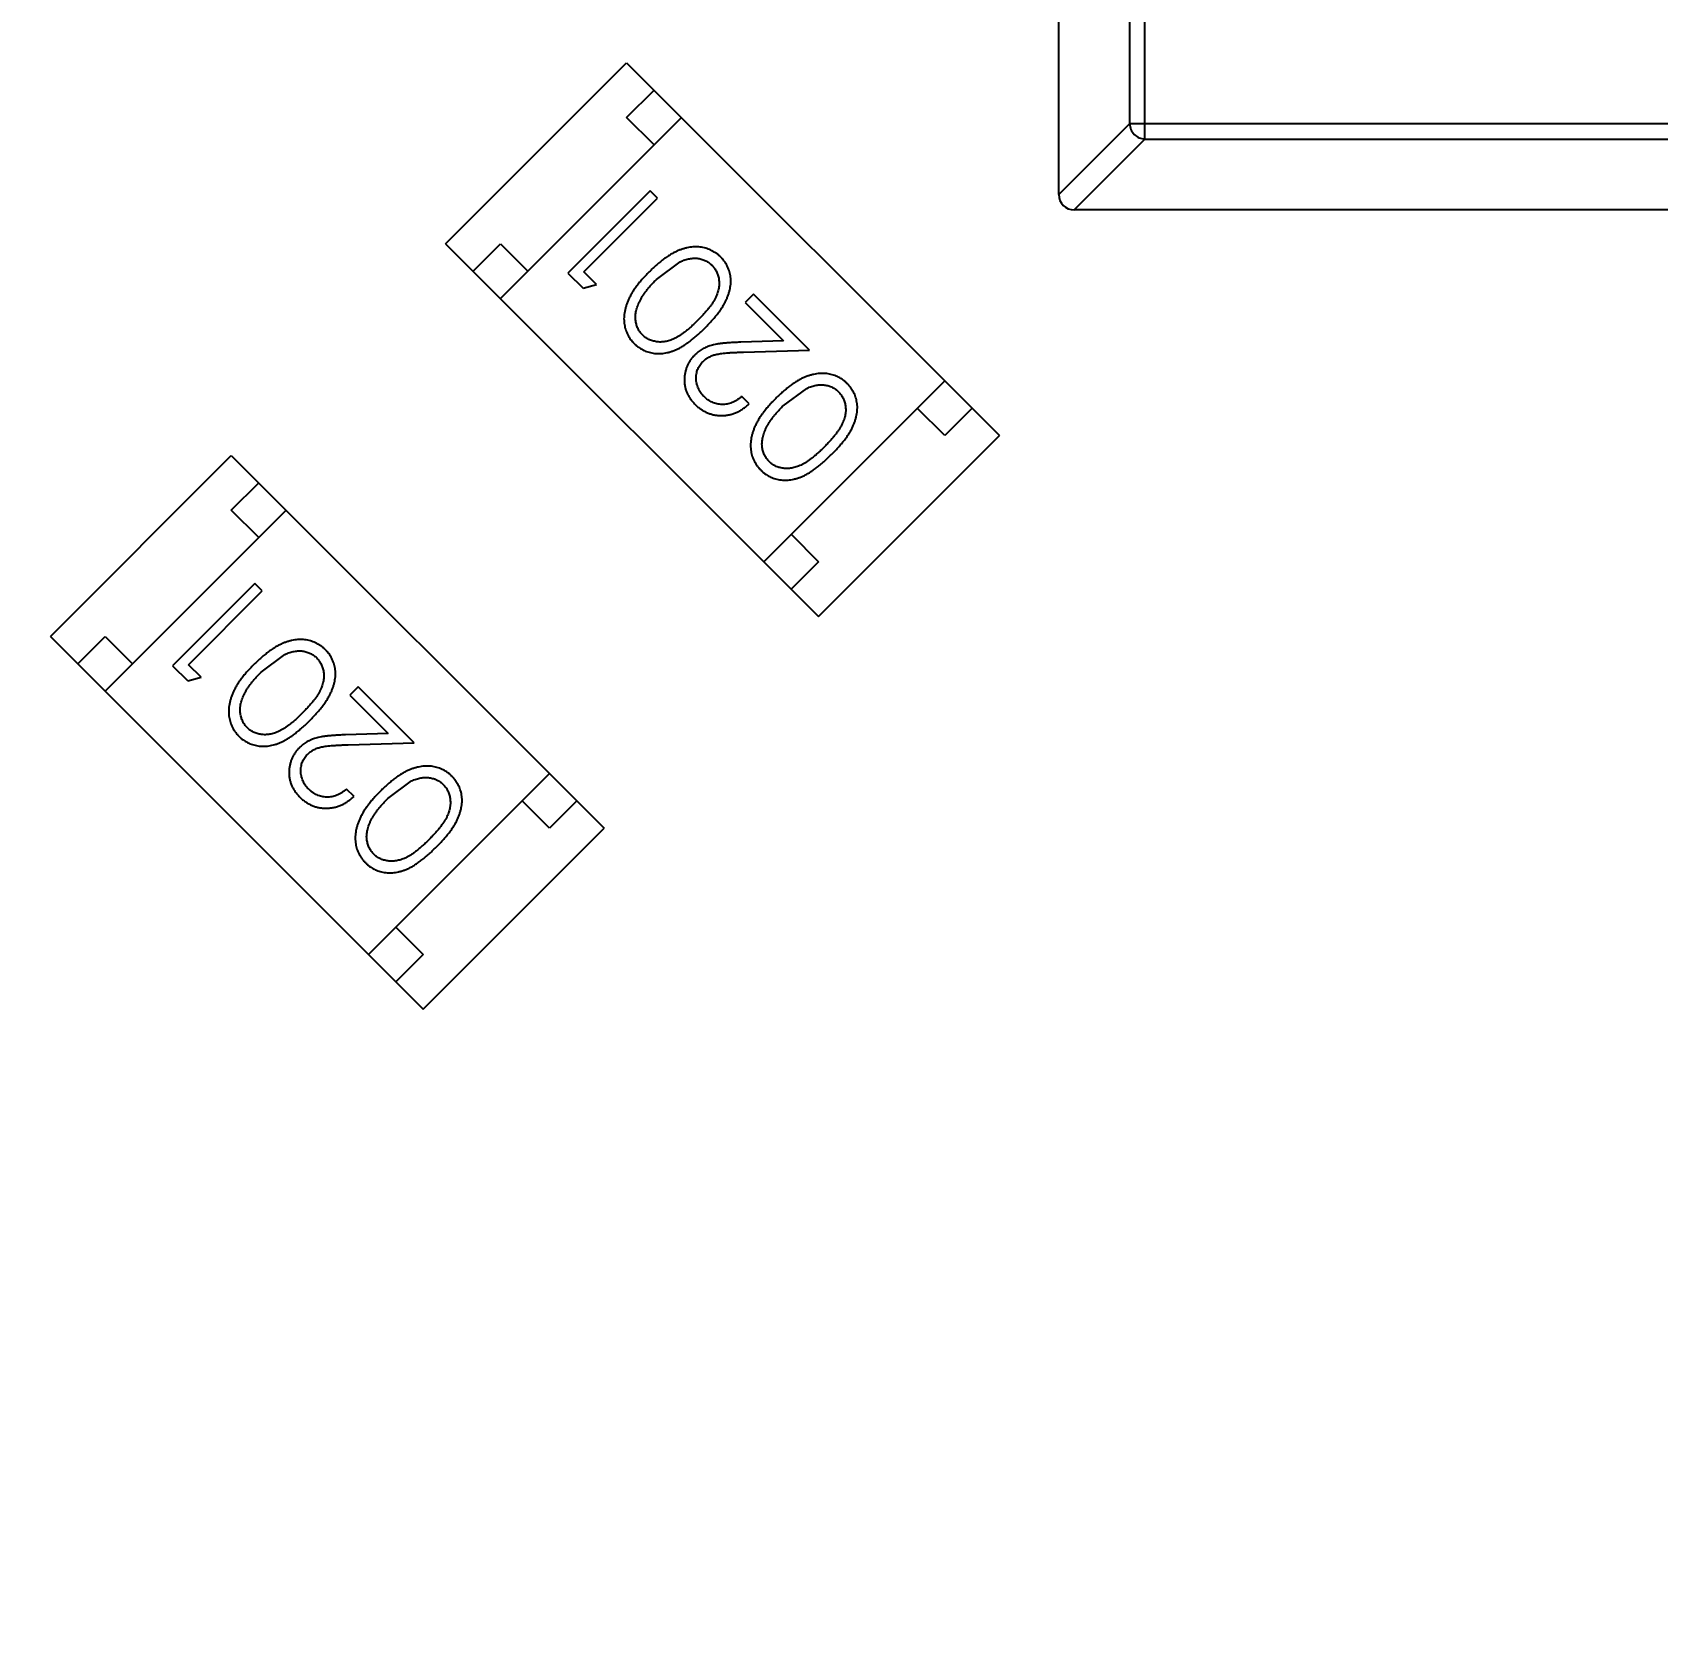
# Model space of a CAD drawing. Header units: millimetres. Extents: x -67 to 102, y -58 to 29.
# Drawn here: x 49.265 to 51.36, y -36.958 to -34.883 of the extents above; entities that cross this region are included whole.
import ezdxf

# ---------------------------------------------------------------- set-up
doc = ezdxf.new("R2010")
doc.units = ezdxf.units.MM
doc.header["$LTSCALE"] = 1.21
doc.header["$MEASUREMENT"] = 0
doc.header["$PDMODE"] = 3
doc.header["$PDSIZE"] = 0.3125
doc.layers.get('0').update_dxf_attribs({"linetype": 'CONTINUOUS'})
doc.layers.get('DEFPOINTS').update_dxf_attribs({"linetype": 'CONTINUOUS'})
doc.layers.add('Dim', color=3, linetype='CONTINUOUS', lineweight=25)
doc.styles.get("Standard").update_dxf_attribs({"font": 'txt', "width": 0.8})
doc.dimstyles.get("Standard").update_dxf_attribs({"dimtxt": 0.15625, "dimasz": 0.1875, "dimexe": 0.125, "dimexo": 0.0625, "dimgap": 0.09, "dimtad": 0, "dimtih": 1, "dimtoh": 1, "dimzin": 4, "dimdsep": 46, "dimtxsty": 'Standard', "dimblk": '_FILLED', "dimblk1": '_FILLED', "dimblk2": '_FILLED', "dimcen": 0.09, "dimazin": 1, "dimtp": 0.01, "dimtm": 0.01, "dimtfac": 1, "dimtofl": 0, "dimtmove": 0, "dimatfit": 3, "dimldrblk": '_FILLED', "dimfxl": 1, "dimtolj": 1, "dimtzin": 4, "dimarcsym": 0})

# ---------------------------------------------------------------- blocks, each defined once
blk = doc.blocks.new('_FILLED')
at = {"color": 0, "linetype": 'ByBlock'}
blk.add_solid([(0, 0), (-1, 0.1667), (-1, -0.1667)], dxfattribs=at)
blk = doc.blocks.new('*D46')
at = {"color": 0, "linetype": 'ByBlock', "lineweight": -2}
for p, q in [((46.8524, -34.0313), (46.8524, -55.0848)), ((77.3324, -34.0313), (77.3324, -55.0848)), ((46.8524, -54.9598), (58.9357, -54.9598)), ((77.3324, -54.9598), (65.2491, -54.9598))]:
    blk.add_line(p, q, dxfattribs=at)
at = {"layer": 'DEFPOINTS', "color": 0, "linetype": 'ByBlock'}
for p in [(46.8524, -33.9688), (77.3324, -33.9688)]:
    blk.add_point(p, dxfattribs=at)
at = {"color": 0, "linetype": 'ByBlock', "lineweight": -2, "xscale": 2, "yscale": 2, "zscale": 2, "rotation": 180}
blk.add_blockref('_FILLED', (46.8524, -54.9598), dxfattribs=at)
at = {"color": 0, "linetype": 'ByBlock', "lineweight": -2, "xscale": 2, "yscale": 2, "zscale": 2}
blk.add_blockref('_FILLED', (77.3324, -54.9598), dxfattribs=at)
at = {"color": 0, "linetype": 'ByBlock', "lineweight": -2, "insert": (62.0924, -54.9598), "char_height": 2, "attachment_point": 5}
blk.add_mtext('\\A1;30.48', dxfattribs=at)

msp = doc.modelspace()

# ---------------------------------------------------------------- linework, layer by layer
at = {"color": 7, "linetype": 'Continuous'}
for p, q in [((50.5885, -35.0917), (50.5885, -32.1317)), ((50.6996, -35.0203), (50.6996, -32.2032)), ((50.6799, -32.2228), (50.6799, -35.0006)), ((49.798, -35.1553), (50.0314, -34.9219)), ((50.0314, -34.9219), (50.5122, -35.4028)), ((50.0314, -34.9926), (50.0667, -34.9573)), ((50.1021, -34.9926), (49.8687, -35.226)), ((50.0667, -35.028), (50.0314, -34.9926)), ((50.5885, -35.092), (50.6799, -35.0006)), ((52.1971, -35.0006), (50.6799, -35.0006)), ((50.6996, -35.0203), (50.6082, -35.1117)), ((50.6996, -35.0203), (52.1774, -35.0203)), ((50.0617, -35.087), (49.9557, -35.1931)), ((50.0712, -35.0965), (50.0617, -35.087)), ((49.9761, -35.1917), (50.0712, -35.0965)), ((52.2685, -35.1117), (50.6085, -35.1117)), ((49.798, -35.1553), (50.2789, -35.6361)), ((49.8334, -35.1906), (49.8687, -35.1553)), ((49.8687, -35.1553), (49.9041, -35.1906)), ((49.9557, -35.1931), (49.9753, -35.2127)), ((49.9924, -35.2081), (49.9761, -35.1917)), ((50.0699, -35.2013), (50.1006, -35.1786)), ((49.9753, -35.2127), (49.9924, -35.2081)), ((50.195, -35.2203), (50.1841, -35.2312)), ((50.1841, -35.2312), (50.2335, -35.2805)), ((50.2671, -35.2924), (50.195, -35.2203)), ((50.2335, -35.2805), (50.1786, -35.2823)), ((50.182, -35.2951), (50.2671, -35.2924)), ((50.4415, -35.3321), (50.2082, -35.5654)), ((50.2331, -35.3644), (50.2637, -35.3418)), ((50.1895, -35.3617), (50.18, -35.3522)), ((50.4415, -35.4028), (50.4061, -35.3674)), ((50.4769, -35.3674), (50.4415, -35.4028)), ((50.2789, -35.6361), (50.5122, -35.4028)), ((49.2884, -35.6616), (49.5217, -35.4283)), ((49.5217, -35.4283), (50.0025, -35.9091)), ((49.5217, -35.499), (49.5571, -35.4636)), ((49.5924, -35.499), (49.3591, -35.7323)), ((49.5571, -35.5343), (49.5217, -35.499)), ((50.2435, -35.53), (50.2789, -35.5654)), ((50.2789, -35.5654), (50.2435, -35.6008)), ((49.5521, -35.5933), (49.446, -35.6994)), ((49.5616, -35.6029), (49.5521, -35.5933)), ((49.4664, -35.6981), (49.5616, -35.6029)), ((49.2884, -35.6616), (49.7692, -36.1424)), ((49.3237, -35.697), (49.3591, -35.6616)), ((49.3591, -35.6616), (49.3944, -35.697)), ((49.446, -35.6994), (49.4656, -35.719)), ((49.4827, -35.7144), (49.4664, -35.6981)), ((49.5602, -35.7076), (49.5909, -35.6849)), ((49.4656, -35.719), (49.4827, -35.7144)), ((49.6853, -35.7266), (49.6744, -35.7375)), ((49.6744, -35.7375), (49.7238, -35.7868)), ((49.7574, -35.7987), (49.6853, -35.7266)), ((49.7238, -35.7868), (49.6689, -35.7886)), ((49.6724, -35.8014), (49.7574, -35.7987)), ((49.9318, -35.8384), (49.6985, -36.0717)), ((49.6799, -35.868), (49.6704, -35.8585)), ((49.7234, -35.8707), (49.7541, -35.8481)), ((49.9318, -35.9091), (49.8965, -35.8737)), ((49.9672, -35.8737), (49.9318, -35.9091)), ((49.7692, -36.1424), (50.0025, -35.9091)), ((49.7338, -36.0364), (49.7692, -36.0717)), ((49.7692, -36.0717), (49.7338, -36.1071))]:
    msp.add_line(p, q, dxfattribs=at)
msp.add_circle((47.5924, -38.2388), 1.75, dxfattribs=at)
msp.add_arc((50.6085, -35.0917), 0.02, 180, 270, dxfattribs=at)
for points, knots in [([(50.6799, -35.0006), (50.68, -35.0031), (50.6811, -35.0082), (50.6855, -35.0147), (50.692, -35.0191), (50.6971, -35.0202), (50.6996, -35.0203)], [0, 0, 0, 0, 0.249032, 0.5, 0.750968, 1, 1, 1, 1]), ([(50.1527, -35.1726), (50.1519, -35.1718), (50.1502, -35.1701), (50.1474, -35.1679), (50.1445, -35.166), (50.1414, -35.1643), (50.1383, -35.1628), (50.135, -35.1616), (50.1316, -35.1606), (50.128, -35.1599), (50.1244, -35.1594), (50.1207, -35.1593), (50.1169, -35.1594), (50.113, -35.1599), (50.1091, -35.1606), (50.1051, -35.1617), (50.1011, -35.163), (50.0969, -35.1646), (50.0927, -35.1666), (50.0884, -35.169), (50.084, -35.1718), (50.0794, -35.175), (50.0748, -35.1786), (50.0701, -35.1825), (50.0652, -35.187), (50.062, -35.1901), (50.0604, -35.1917)], [0, 0, 0, 0, 0.033824, 0.067298, 0.10028, 0.133019, 0.165736, 0.198792, 0.232372, 0.266409, 0.301016, 0.336196, 0.371972, 0.408574, 0.446394, 0.485225, 0.525372, 0.567224, 0.611081, 0.65775, 0.70702, 0.759235, 0.814484, 0.873227, 0.934937, 1, 1, 1, 1]), ([(50.1006, -35.1786), (50.1016, -35.1781), (50.1036, -35.1772), (50.1066, -35.1761), (50.1095, -35.1752), (50.1125, -35.1746), (50.1153, -35.1742), (50.1181, -35.1739), (50.1209, -35.174), (50.1245, -35.1744), (50.1288, -35.1754), (50.1335, -35.1773), (50.1379, -35.1798), (50.1403, -35.182), (50.1415, -35.1832)], [0, 0, 0, 0, 0.075949, 0.148549, 0.218996, 0.286119, 0.351826, 0.416074, 0.478265, 0.540325, 0.660405, 0.774606, 0.887187, 1, 1, 1, 1]), ([(50.1325, -35.2638), (50.1342, -35.2621), (50.1374, -35.2588), (50.142, -35.2538), (50.1461, -35.2489), (50.1498, -35.2442), (50.1531, -35.2397), (50.156, -35.2353), (50.1584, -35.231), (50.1604, -35.2269), (50.162, -35.2228), (50.1633, -35.2189), (50.1644, -35.215), (50.1651, -35.2112), (50.1656, -35.2075), (50.1657, -35.2038), (50.1656, -35.2002), (50.1652, -35.1967), (50.1645, -35.1932), (50.1635, -35.1899), (50.1624, -35.1867), (50.1609, -35.1836), (50.1592, -35.1807), (50.1573, -35.1779), (50.1552, -35.1751), (50.1535, -35.1734), (50.1527, -35.1726)], [0, 0, 0, 0, 0.068113, 0.132564, 0.193427, 0.250218, 0.303569, 0.353576, 0.400235, 0.443586, 0.484619, 0.524292, 0.56238, 0.599049, 0.63494, 0.669782, 0.704009, 0.737842, 0.771098, 0.803896, 0.836415, 0.868639, 0.900715, 0.933378, 0.966213, 1, 1, 1, 1]), ([(50.0604, -35.1917), (50.0588, -35.1933), (50.0557, -35.1966), (50.0512, -35.2014), (50.0472, -35.2062), (50.0436, -35.2108), (50.0404, -35.2154), (50.0376, -35.2198), (50.0353, -35.2242), (50.0332, -35.2284), (50.0317, -35.2326), (50.0303, -35.2367), (50.0293, -35.2407), (50.0285, -35.2446), (50.0281, -35.2485), (50.0279, -35.2522), (50.0281, -35.2559), (50.0285, -35.2595), (50.0292, -35.2631), (50.0302, -35.2665), (50.0314, -35.2697), (50.0329, -35.2729), (50.0346, -35.2759), (50.0365, -35.2788), (50.0387, -35.2815), (50.0404, -35.2832), (50.0412, -35.2841)], [0, 0, 0, 0, 0.065278, 0.127205, 0.186168, 0.241675, 0.294115, 0.343609, 0.390387, 0.434463, 0.476646, 0.517002, 0.555936, 0.593716, 0.630057, 0.665601, 0.700745, 0.734917, 0.768681, 0.802087, 0.834849, 0.867433, 0.900138, 0.932806, 0.966212, 1, 1, 1, 1]), ([(50.1415, -35.1832), (50.1426, -35.1844), (50.1449, -35.1868), (50.1474, -35.1912), (50.1493, -35.196), (50.1502, -35.2004), (50.1506, -35.204), (50.1507, -35.2068), (50.1505, -35.2097), (50.1502, -35.2126), (50.1496, -35.2155), (50.1487, -35.2184), (50.1476, -35.2215), (50.1463, -35.2245), (50.1446, -35.2277), (50.1426, -35.231), (50.1402, -35.2345), (50.1375, -35.2382), (50.1344, -35.242), (50.1309, -35.2459), (50.1271, -35.2501), (50.1243, -35.2529), (50.1229, -35.2543)], [0, 0, 0, 0, 0.060034, 0.120278, 0.182348, 0.247919, 0.281641, 0.315701, 0.350322, 0.385703, 0.421819, 0.459196, 0.497866, 0.538301, 0.58121, 0.628183, 0.679403, 0.734699, 0.794074, 0.858416, 0.927049, 1, 1, 1, 1]), ([(50.0518, -35.2729), (50.0507, -35.2717), (50.0485, -35.2692), (50.0459, -35.2649), (50.0441, -35.2601), (50.0432, -35.2558), (50.0427, -35.2522), (50.0427, -35.2493), (50.0429, -35.2463), (50.0434, -35.2433), (50.0441, -35.2402), (50.0451, -35.237), (50.0463, -35.2338), (50.0478, -35.2304), (50.0496, -35.227), (50.0516, -35.2235), (50.054, -35.2199), (50.0565, -35.2163), (50.0595, -35.2126), (50.0626, -35.2088), (50.0662, -35.2051), (50.0686, -35.2025), (50.0699, -35.2013)], [0, 0, 0, 0, 0.059689, 0.119507, 0.181075, 0.246162, 0.279894, 0.314468, 0.350403, 0.387474, 0.426147, 0.466624, 0.508745, 0.553328, 0.600058, 0.649177, 0.700552, 0.754894, 0.811825, 0.871514, 0.934319, 1, 1, 1, 1]), ([(50.1229, -35.2543), (50.1215, -35.2557), (50.1187, -35.2585), (50.1145, -35.2623), (50.1106, -35.2658), (50.1067, -35.2689), (50.1031, -35.2717), (50.0996, -35.274), (50.0963, -35.276), (50.0931, -35.2776), (50.09, -35.279), (50.087, -35.2801), (50.084, -35.2809), (50.0811, -35.2815), (50.0782, -35.2819), (50.0754, -35.2821), (50.0726, -35.2821), (50.069, -35.2816), (50.0647, -35.2806), (50.0598, -35.2788), (50.0555, -35.2762), (50.053, -35.274), (50.0518, -35.2729)], [0, 0, 0, 0, 0.073302, 0.142286, 0.206253, 0.266017, 0.321612, 0.372532, 0.419497, 0.462398, 0.502825, 0.541489, 0.579034, 0.615143, 0.650298, 0.684912, 0.718701, 0.752189, 0.817245, 0.879117, 0.939613, 1, 1, 1, 1]), ([(50.0412, -35.2841), (50.0421, -35.2849), (50.0437, -35.2865), (50.0465, -35.2887), (50.0493, -35.2906), (50.0523, -35.2923), (50.0554, -35.2937), (50.0587, -35.2949), (50.062, -35.2958), (50.0655, -35.2965), (50.069, -35.297), (50.0726, -35.2971), (50.0763, -35.2969), (50.08, -35.2965), (50.0838, -35.2957), (50.0877, -35.2947), (50.0916, -35.2934), (50.0956, -35.2918), (50.0997, -35.2898), (50.1039, -35.2874), (50.1083, -35.2845), (50.1128, -35.2812), (50.1175, -35.2775), (50.1224, -35.2733), (50.1274, -35.2687), (50.1308, -35.2655), (50.1325, -35.2638)], [0, 0, 0, 0, 0.033742, 0.066533, 0.099153, 0.13154, 0.164087, 0.196563, 0.229707, 0.263315, 0.297504, 0.331686, 0.366482, 0.4021, 0.438958, 0.476748, 0.515985, 0.556589, 0.599519, 0.645765, 0.695487, 0.748721, 0.805687, 0.866754, 0.931405, 1, 1, 1, 1]), ([(50.1191, -35.2989), (50.1181, -35.3), (50.1161, -35.3021), (50.1134, -35.3056), (50.1112, -35.3092), (50.1093, -35.313), (50.1079, -35.317), (50.1068, -35.3211), (50.1061, -35.3255), (50.1058, -35.3299), (50.1058, -35.3344), (50.1064, -35.3388), (50.1074, -35.3431), (50.1089, -35.3472), (50.1109, -35.3513), (50.1134, -35.3552), (50.1162, -35.3589), (50.1185, -35.3613), (50.1196, -35.3625)], [0, 0, 0, 0, 0.06271, 0.123347, 0.183401, 0.242828, 0.302097, 0.36242, 0.423725, 0.487032, 0.550491, 0.612709, 0.674265, 0.73617, 0.799211, 0.863483, 0.930525, 1, 1, 1, 1]), ([(50.1786, -35.2823), (50.1765, -35.2824), (50.1724, -35.2825), (50.1666, -35.2828), (50.1611, -35.2832), (50.1561, -35.2837), (50.1516, -35.2842), (50.1474, -35.2849), (50.1437, -35.2856), (50.1393, -35.2867), (50.1344, -35.2884), (50.1288, -35.2912), (50.1237, -35.2947), (50.1206, -35.2975), (50.1191, -35.2989)], [0, 0, 0, 0, 0.09953, 0.192079, 0.277712, 0.357454, 0.429648, 0.495771, 0.555538, 0.608657, 0.707578, 0.804328, 0.901298, 1, 1, 1, 1]), ([(50.1295, -35.3076), (50.1307, -35.3065), (50.133, -35.3043), (50.1372, -35.3016), (50.1416, -35.2995), (50.1457, -35.2982), (50.1494, -35.2975), (50.1526, -35.2969), (50.1564, -35.2965), (50.1605, -35.2961), (50.1652, -35.2957), (50.1704, -35.2955), (50.176, -35.2953), (50.18, -35.2952), (50.182, -35.2951)], [0, 0, 0, 0, 0.088014, 0.174976, 0.2638, 0.355443, 0.406413, 0.465519, 0.533076, 0.609353, 0.693899, 0.787171, 0.889197, 1, 1, 1, 1]), ([(50.131, -35.3521), (50.1302, -35.3513), (50.1287, -35.3497), (50.1267, -35.3471), (50.125, -35.3444), (50.1236, -35.3416), (50.1225, -35.3387), (50.1217, -35.3357), (50.1212, -35.3326), (50.1209, -35.3294), (50.121, -35.3262), (50.1214, -35.3232), (50.122, -35.3202), (50.1229, -35.3174), (50.1241, -35.3147), (50.1256, -35.3122), (50.1274, -35.3098), (50.1288, -35.3083), (50.1295, -35.3076)], [0, 0, 0, 0, 0.068027, 0.133505, 0.19695, 0.26027, 0.322741, 0.384982, 0.448465, 0.513424, 0.578224, 0.640011, 0.700094, 0.760067, 0.819012, 0.877878, 0.938035, 1, 1, 1, 1]), ([(50.3159, -35.3358), (50.315, -35.3349), (50.3133, -35.3333), (50.3105, -35.3311), (50.3077, -35.3291), (50.3046, -35.3274), (50.3015, -35.326), (50.2982, -35.3247), (50.2948, -35.3238), (50.2912, -35.3231), (50.2876, -35.3226), (50.2839, -35.3225), (50.2801, -35.3226), (50.2762, -35.3231), (50.2723, -35.3238), (50.2683, -35.3249), (50.2642, -35.3262), (50.2601, -35.3278), (50.2559, -35.3298), (50.2516, -35.3322), (50.2471, -35.335), (50.2426, -35.3381), (50.238, -35.3418), (50.2332, -35.3457), (50.2284, -35.3501), (50.2252, -35.3533), (50.2236, -35.3549)], [0, 0, 0, 0, 0.033824, 0.067298, 0.10028, 0.133019, 0.165736, 0.198792, 0.232372, 0.266409, 0.301016, 0.336196, 0.371972, 0.408574, 0.446394, 0.485225, 0.525372, 0.567224, 0.611081, 0.65775, 0.70702, 0.759235, 0.814484, 0.873227, 0.934937, 1, 1, 1, 1]), ([(50.2637, -35.3418), (50.2648, -35.3413), (50.2667, -35.3404), (50.2698, -35.3393), (50.2727, -35.3384), (50.2756, -35.3377), (50.2785, -35.3373), (50.2813, -35.3371), (50.2841, -35.3372), (50.2877, -35.3376), (50.2919, -35.3385), (50.2967, -35.3405), (50.301, -35.343), (50.3035, -35.3452), (50.3047, -35.3463)], [0, 0, 0, 0, 0.075949, 0.148549, 0.218996, 0.286119, 0.351826, 0.416074, 0.478265, 0.540325, 0.660405, 0.774606, 0.887187, 1, 1, 1, 1]), ([(50.2957, -35.4269), (50.2973, -35.4252), (50.3006, -35.4219), (50.3052, -35.4169), (50.3093, -35.4121), (50.313, -35.4074), (50.3163, -35.4028), (50.3192, -35.3985), (50.3216, -35.3942), (50.3236, -35.39), (50.3252, -35.386), (50.3265, -35.3821), (50.3275, -35.3782), (50.3283, -35.3744), (50.3287, -35.3707), (50.3289, -35.367), (50.3288, -35.3634), (50.3283, -35.3599), (50.3276, -35.3564), (50.3267, -35.3531), (50.3255, -35.3499), (50.3241, -35.3468), (50.3224, -35.3439), (50.3205, -35.341), (50.3183, -35.3383), (50.3167, -35.3366), (50.3159, -35.3358)], [0, 0, 0, 0, 0.068113, 0.132564, 0.193427, 0.250218, 0.303569, 0.353576, 0.400235, 0.443586, 0.484619, 0.524292, 0.56238, 0.599049, 0.63494, 0.669782, 0.704009, 0.737842, 0.771098, 0.803896, 0.836415, 0.868639, 0.900715, 0.933378, 0.966213, 1, 1, 1, 1]), ([(50.1196, -35.3625), (50.1208, -35.3636), (50.1232, -35.3659), (50.1271, -35.3689), (50.1312, -35.3713), (50.1354, -35.3734), (50.1398, -35.3749), (50.1443, -35.3761), (50.149, -35.3768), (50.1539, -35.3769), (50.1587, -35.3767), (50.1635, -35.376), (50.1682, -35.3747), (50.1727, -35.3731), (50.1772, -35.371), (50.1814, -35.3683), (50.1856, -35.3653), (50.1882, -35.3629), (50.1895, -35.3617)], [0, 0, 0, 0, 0.06445, 0.126725, 0.187421, 0.247417, 0.306749, 0.366595, 0.427749, 0.490235, 0.553031, 0.614805, 0.676505, 0.738096, 0.801021, 0.864897, 0.931209, 1, 1, 1, 1]), ([(50.18, -35.3522), (50.179, -35.353), (50.177, -35.3547), (50.1738, -35.3569), (50.1706, -35.3587), (50.1674, -35.3602), (50.1641, -35.3613), (50.1609, -35.3621), (50.1576, -35.3625), (50.1543, -35.3626), (50.1511, -35.3624), (50.1479, -35.3619), (50.1448, -35.361), (50.1419, -35.3598), (50.139, -35.3583), (50.1362, -35.3566), (50.1335, -35.3545), (50.1318, -35.3529), (50.131, -35.3521)], [0, 0, 0, 0, 0.073648, 0.143686, 0.210962, 0.275557, 0.338064, 0.399311, 0.4594, 0.51934, 0.579024, 0.637809, 0.695959, 0.754122, 0.813113, 0.873453, 0.935561, 1, 1, 1, 1]), ([(50.2236, -35.3549), (50.222, -35.3565), (50.2188, -35.3597), (50.2144, -35.3646), (50.2104, -35.3693), (50.2068, -35.374), (50.2036, -35.3786), (50.2008, -35.383), (50.1984, -35.3874), (50.1964, -35.3916), (50.1948, -35.3958), (50.1935, -35.3999), (50.1925, -35.4039), (50.1917, -35.4078), (50.1913, -35.4116), (50.1911, -35.4154), (50.1913, -35.4191), (50.1917, -35.4227), (50.1924, -35.4262), (50.1934, -35.4296), (50.1946, -35.4329), (50.1961, -35.436), (50.1978, -35.4391), (50.1997, -35.4419), (50.2019, -35.4447), (50.2036, -35.4464), (50.2044, -35.4473)], [0, 0, 0, 0, 0.065278, 0.127205, 0.186168, 0.241675, 0.294115, 0.343609, 0.390387, 0.434463, 0.476646, 0.517002, 0.555936, 0.593716, 0.630057, 0.665601, 0.700745, 0.734917, 0.768681, 0.802087, 0.834849, 0.867433, 0.900138, 0.932806, 0.966212, 1, 1, 1, 1]), ([(50.215, -35.4361), (50.2139, -35.4349), (50.2117, -35.4324), (50.2091, -35.4281), (50.2073, -35.4233), (50.2063, -35.419), (50.2059, -35.4153), (50.2059, -35.4125), (50.2061, -35.4095), (50.2066, -35.4065), (50.2073, -35.4034), (50.2083, -35.4002), (50.2095, -35.3969), (50.211, -35.3936), (50.2128, -35.3902), (50.2148, -35.3866), (50.2171, -35.3831), (50.2197, -35.3795), (50.2227, -35.3758), (50.2258, -35.372), (50.2293, -35.3683), (50.2318, -35.3657), (50.2331, -35.3644)], [0, 0, 0, 0, 0.059689, 0.119507, 0.181075, 0.246162, 0.279894, 0.314468, 0.350403, 0.387474, 0.426147, 0.466624, 0.508745, 0.553328, 0.600058, 0.649177, 0.700552, 0.754894, 0.811825, 0.871514, 0.934319, 1, 1, 1, 1]), ([(50.3047, -35.3463), (50.3058, -35.3476), (50.308, -35.35), (50.3106, -35.3544), (50.3124, -35.3592), (50.3134, -35.3635), (50.3138, -35.3672), (50.3139, -35.37), (50.3137, -35.3728), (50.3133, -35.3757), (50.3127, -35.3787), (50.3118, -35.3816), (50.3108, -35.3846), (50.3094, -35.3877), (50.3078, -35.3909), (50.3058, -35.3942), (50.3034, -35.3977), (50.3007, -35.4013), (50.2975, -35.4051), (50.2941, -35.4091), (50.2903, -35.4133), (50.2875, -35.416), (50.2861, -35.4175)], [0, 0, 0, 0, 0.060034, 0.120278, 0.182348, 0.247919, 0.281641, 0.315701, 0.350322, 0.385703, 0.421819, 0.459196, 0.497866, 0.538301, 0.58121, 0.628183, 0.679403, 0.734699, 0.794074, 0.858416, 0.927049, 1, 1, 1, 1]), ([(50.2044, -35.4473), (50.2053, -35.4481), (50.2069, -35.4497), (50.2097, -35.4519), (50.2125, -35.4538), (50.2155, -35.4554), (50.2186, -35.4569), (50.2218, -35.4581), (50.2252, -35.459), (50.2287, -35.4597), (50.2322, -35.4601), (50.2358, -35.4603), (50.2395, -35.4601), (50.2432, -35.4597), (50.247, -35.4589), (50.2509, -35.4579), (50.2548, -35.4566), (50.2588, -35.455), (50.2629, -35.453), (50.2671, -35.4505), (50.2715, -35.4477), (50.276, -35.4444), (50.2807, -35.4407), (50.2856, -35.4365), (50.2906, -35.4319), (50.2939, -35.4286), (50.2957, -35.4269)], [0, 0, 0, 0, 0.033742, 0.066533, 0.099153, 0.13154, 0.164087, 0.196563, 0.229707, 0.263315, 0.297504, 0.331686, 0.366482, 0.4021, 0.438958, 0.476748, 0.515985, 0.556589, 0.599519, 0.645765, 0.695487, 0.748721, 0.805687, 0.866754, 0.931405, 1, 1, 1, 1]), ([(50.2861, -35.4175), (50.2847, -35.4189), (50.2819, -35.4216), (50.2777, -35.4255), (50.2737, -35.429), (50.2699, -35.432), (50.2663, -35.4348), (50.2628, -35.4372), (50.2595, -35.4392), (50.2563, -35.4408), (50.2532, -35.4421), (50.2502, -35.4432), (50.2472, -35.4441), (50.2443, -35.4447), (50.2414, -35.4451), (50.2386, -35.4453), (50.2358, -35.4452), (50.2322, -35.4448), (50.2278, -35.4438), (50.223, -35.442), (50.2187, -35.4394), (50.2162, -35.4372), (50.215, -35.4361)], [0, 0, 0, 0, 0.073302, 0.142286, 0.206253, 0.266017, 0.321612, 0.372532, 0.419497, 0.462398, 0.502825, 0.541489, 0.579034, 0.615143, 0.650298, 0.684912, 0.718701, 0.752189, 0.817245, 0.879117, 0.939613, 1, 1, 1, 1]), ([(49.6431, -35.6789), (49.6422, -35.6781), (49.6405, -35.6764), (49.6377, -35.6743), (49.6348, -35.6723), (49.6318, -35.6706), (49.6286, -35.6691), (49.6253, -35.6679), (49.6219, -35.667), (49.6184, -35.6662), (49.6147, -35.6658), (49.611, -35.6656), (49.6072, -35.6657), (49.6034, -35.6662), (49.5994, -35.6669), (49.5954, -35.668), (49.5914, -35.6693), (49.5873, -35.671), (49.583, -35.6729), (49.5787, -35.6753), (49.5743, -35.6781), (49.5698, -35.6813), (49.5652, -35.6849), (49.5604, -35.6889), (49.5556, -35.6933), (49.5524, -35.6964), (49.5507, -35.698)], [0, 0, 0, 0, 0.033824, 0.067298, 0.10028, 0.133019, 0.165736, 0.198792, 0.232372, 0.266409, 0.301016, 0.336196, 0.371972, 0.408574, 0.446394, 0.485225, 0.525372, 0.567224, 0.611081, 0.65775, 0.70702, 0.759235, 0.814484, 0.873227, 0.934937, 1, 1, 1, 1]), ([(49.6228, -35.7701), (49.6245, -35.7684), (49.6277, -35.7651), (49.6323, -35.7601), (49.6365, -35.7552), (49.6401, -35.7505), (49.6434, -35.746), (49.6463, -35.7416), (49.6487, -35.7373), (49.6507, -35.7332), (49.6523, -35.7292), (49.6537, -35.7252), (49.6547, -35.7213), (49.6554, -35.7175), (49.6559, -35.7138), (49.6561, -35.7101), (49.6559, -35.7065), (49.6555, -35.703), (49.6548, -35.6996), (49.6538, -35.6962), (49.6527, -35.693), (49.6512, -35.69), (49.6496, -35.687), (49.6477, -35.6842), (49.6455, -35.6814), (49.6439, -35.6798), (49.6431, -35.6789)], [0, 0, 0, 0, 0.068113, 0.132564, 0.193427, 0.250218, 0.303569, 0.353576, 0.400235, 0.443586, 0.484619, 0.524292, 0.56238, 0.599049, 0.63494, 0.669782, 0.704009, 0.737842, 0.771098, 0.803896, 0.836415, 0.868639, 0.900715, 0.933378, 0.966213, 1, 1, 1, 1]), ([(49.5507, -35.698), (49.5491, -35.6997), (49.546, -35.7029), (49.5415, -35.7077), (49.5375, -35.7125), (49.5339, -35.7171), (49.5307, -35.7217), (49.5279, -35.7261), (49.5256, -35.7305), (49.5236, -35.7347), (49.522, -35.7389), (49.5206, -35.743), (49.5196, -35.747), (49.5188, -35.7509), (49.5184, -35.7548), (49.5183, -35.7585), (49.5184, -35.7623), (49.5189, -35.7659), (49.5196, -35.7694), (49.5205, -35.7728), (49.5217, -35.776), (49.5232, -35.7792), (49.5249, -35.7822), (49.5269, -35.7851), (49.5291, -35.7878), (49.5307, -35.7896), (49.5315, -35.7904)], [0, 0, 0, 0, 0.065278, 0.127205, 0.186168, 0.241675, 0.294115, 0.343609, 0.390387, 0.434463, 0.476646, 0.517002, 0.555936, 0.593716, 0.630057, 0.665601, 0.700745, 0.734917, 0.768681, 0.802087, 0.834849, 0.867433, 0.900138, 0.932806, 0.966212, 1, 1, 1, 1]), ([(49.5909, -35.6849), (49.5919, -35.6845), (49.5939, -35.6835), (49.5969, -35.6824), (49.5999, -35.6815), (49.6028, -35.6809), (49.6057, -35.6805), (49.6085, -35.6803), (49.6112, -35.6803), (49.6148, -35.6807), (49.6191, -35.6817), (49.6238, -35.6836), (49.6282, -35.6861), (49.6306, -35.6883), (49.6319, -35.6895)], [0, 0, 0, 0, 0.075949, 0.148549, 0.218996, 0.286119, 0.351826, 0.416074, 0.478265, 0.540325, 0.660405, 0.774606, 0.887187, 1, 1, 1, 1]), ([(49.6319, -35.6895), (49.633, -35.6907), (49.6352, -35.6931), (49.6377, -35.6975), (49.6396, -35.7023), (49.6406, -35.7067), (49.641, -35.7103), (49.6411, -35.7131), (49.6409, -35.716), (49.6405, -35.7189), (49.6399, -35.7218), (49.639, -35.7248), (49.6379, -35.7278), (49.6366, -35.7309), (49.6349, -35.734), (49.6329, -35.7374), (49.6305, -35.7408), (49.6278, -35.7445), (49.6247, -35.7483), (49.6212, -35.7522), (49.6174, -35.7564), (49.6147, -35.7592), (49.6132, -35.7606)], [0, 0, 0, 0, 0.060034, 0.120278, 0.182348, 0.247919, 0.281641, 0.315701, 0.350322, 0.385703, 0.421819, 0.459196, 0.497866, 0.538301, 0.58121, 0.628183, 0.679403, 0.734699, 0.794074, 0.858416, 0.927049, 1, 1, 1, 1]), ([(49.5421, -35.7792), (49.541, -35.778), (49.5388, -35.7756), (49.5363, -35.7712), (49.5345, -35.7664), (49.5335, -35.7621), (49.5331, -35.7585), (49.533, -35.7556), (49.5332, -35.7527), (49.5337, -35.7496), (49.5344, -35.7465), (49.5354, -35.7433), (49.5366, -35.7401), (49.5381, -35.7367), (49.5399, -35.7333), (49.5419, -35.7298), (49.5443, -35.7263), (49.5469, -35.7226), (49.5498, -35.719), (49.553, -35.7152), (49.5565, -35.7114), (49.559, -35.7089), (49.5602, -35.7076)], [0, 0, 0, 0, 0.059689, 0.119507, 0.181075, 0.246162, 0.279894, 0.314468, 0.350403, 0.387474, 0.426147, 0.466624, 0.508745, 0.553328, 0.600058, 0.649177, 0.700552, 0.754894, 0.811825, 0.871514, 0.934319, 1, 1, 1, 1]), ([(49.6132, -35.7606), (49.6118, -35.762), (49.609, -35.7648), (49.6049, -35.7686), (49.6009, -35.7721), (49.597, -35.7752), (49.5934, -35.778), (49.5899, -35.7803), (49.5866, -35.7823), (49.5834, -35.784), (49.5803, -35.7853), (49.5773, -35.7864), (49.5744, -35.7872), (49.5714, -35.7878), (49.5686, -35.7883), (49.5657, -35.7884), (49.5629, -35.7884), (49.5593, -35.7879), (49.555, -35.787), (49.5502, -35.7852), (49.5458, -35.7826), (49.5433, -35.7803), (49.5421, -35.7792)], [0, 0, 0, 0, 0.073302, 0.142286, 0.206253, 0.266017, 0.321612, 0.372532, 0.419497, 0.462398, 0.502825, 0.541489, 0.579034, 0.615143, 0.650298, 0.684912, 0.718701, 0.752189, 0.817245, 0.879117, 0.939613, 1, 1, 1, 1]), ([(49.5315, -35.7904), (49.5324, -35.7912), (49.5341, -35.7929), (49.5368, -35.795), (49.5397, -35.7969), (49.5426, -35.7986), (49.5457, -35.8), (49.549, -35.8012), (49.5523, -35.8021), (49.5558, -35.8029), (49.5594, -35.8033), (49.563, -35.8034), (49.5666, -35.8032), (49.5704, -35.8028), (49.5742, -35.802), (49.578, -35.8011), (49.5819, -35.7997), (49.5859, -35.7981), (49.59, -35.7961), (49.5942, -35.7937), (49.5987, -35.7909), (49.6032, -35.7875), (49.6079, -35.7838), (49.6127, -35.7797), (49.6178, -35.7751), (49.6211, -35.7718), (49.6228, -35.7701)], [0, 0, 0, 0, 0.033742, 0.066533, 0.099153, 0.13154, 0.164087, 0.196563, 0.229707, 0.263315, 0.297504, 0.331686, 0.366482, 0.4021, 0.438958, 0.476748, 0.515985, 0.556589, 0.599519, 0.645765, 0.695487, 0.748721, 0.805687, 0.866754, 0.931405, 1, 1, 1, 1]), ([(49.6689, -35.7886), (49.6668, -35.7887), (49.6628, -35.7888), (49.6569, -35.7891), (49.6515, -35.7895), (49.6465, -35.79), (49.6419, -35.7906), (49.6377, -35.7912), (49.634, -35.792), (49.6297, -35.793), (49.6247, -35.7947), (49.6192, -35.7975), (49.614, -35.801), (49.6109, -35.8038), (49.6094, -35.8052)], [0, 0, 0, 0, 0.09953, 0.192079, 0.277712, 0.357454, 0.429648, 0.495771, 0.555538, 0.608657, 0.707578, 0.804328, 0.901298, 1, 1, 1, 1]), ([(49.6198, -35.8139), (49.621, -35.8128), (49.6234, -35.8106), (49.6275, -35.8079), (49.632, -35.8058), (49.6361, -35.8046), (49.6397, -35.8038), (49.6429, -35.8032), (49.6467, -35.8028), (49.6509, -35.8024), (49.6556, -35.8021), (49.6607, -35.8018), (49.6664, -35.8016), (49.6703, -35.8015), (49.6724, -35.8014)], [0, 0, 0, 0, 0.088014, 0.174976, 0.2638, 0.355443, 0.406413, 0.465519, 0.533076, 0.609353, 0.693899, 0.787171, 0.889197, 1, 1, 1, 1]), ([(49.6094, -35.8052), (49.6084, -35.8063), (49.6064, -35.8084), (49.6038, -35.8119), (49.6015, -35.8155), (49.5996, -35.8193), (49.5982, -35.8233), (49.5971, -35.8275), (49.5964, -35.8318), (49.5961, -35.8362), (49.5961, -35.8407), (49.5967, -35.8451), (49.5978, -35.8494), (49.5992, -35.8536), (49.6012, -35.8576), (49.6037, -35.8615), (49.6066, -35.8653), (49.6088, -35.8676), (49.6099, -35.8688)], [0, 0, 0, 0, 0.06271, 0.123347, 0.183401, 0.242828, 0.302097, 0.36242, 0.423725, 0.487032, 0.550491, 0.612709, 0.674265, 0.73617, 0.799211, 0.863483, 0.930525, 1, 1, 1, 1]), ([(49.6213, -35.8584), (49.6205, -35.8576), (49.619, -35.856), (49.617, -35.8534), (49.6153, -35.8507), (49.6139, -35.8479), (49.6128, -35.845), (49.612, -35.842), (49.6115, -35.8389), (49.6113, -35.8357), (49.6113, -35.8326), (49.6117, -35.8295), (49.6123, -35.8265), (49.6132, -35.8237), (49.6144, -35.821), (49.6159, -35.8185), (49.6177, -35.8161), (49.6191, -35.8146), (49.6198, -35.8139)], [0, 0, 0, 0, 0.068027, 0.133505, 0.19695, 0.26027, 0.322741, 0.384982, 0.448465, 0.513424, 0.578224, 0.640011, 0.700094, 0.760067, 0.819012, 0.877878, 0.938035, 1, 1, 1, 1]), ([(49.8062, -35.8421), (49.8054, -35.8413), (49.8037, -35.8396), (49.8009, -35.8374), (49.798, -35.8355), (49.795, -35.8338), (49.7918, -35.8323), (49.7885, -35.8311), (49.7851, -35.8301), (49.7816, -35.8294), (49.7779, -35.8289), (49.7742, -35.8288), (49.7704, -35.8289), (49.7665, -35.8294), (49.7626, -35.8301), (49.7586, -35.8312), (49.7546, -35.8325), (49.7504, -35.8341), (49.7462, -35.8361), (49.7419, -35.8385), (49.7375, -35.8413), (49.7329, -35.8444), (49.7283, -35.8481), (49.7236, -35.852), (49.7188, -35.8565), (49.7156, -35.8596), (49.7139, -35.8612)], [0, 0, 0, 0, 0.033824, 0.067298, 0.10028, 0.133019, 0.165736, 0.198792, 0.232372, 0.266409, 0.301016, 0.336196, 0.371972, 0.408574, 0.446394, 0.485225, 0.525372, 0.567224, 0.611081, 0.65775, 0.70702, 0.759235, 0.814484, 0.873227, 0.934937, 1, 1, 1, 1]), ([(49.7541, -35.8481), (49.7551, -35.8476), (49.7571, -35.8467), (49.7601, -35.8456), (49.763, -35.8447), (49.766, -35.844), (49.7688, -35.8437), (49.7717, -35.8434), (49.7744, -35.8435), (49.778, -35.8439), (49.7823, -35.8449), (49.787, -35.8468), (49.7914, -35.8493), (49.7938, -35.8515), (49.795, -35.8526)], [0, 0, 0, 0, 0.075949, 0.148549, 0.218996, 0.286119, 0.351826, 0.416074, 0.478265, 0.540325, 0.660405, 0.774606, 0.887187, 1, 1, 1, 1]), ([(49.786, -35.9333), (49.7877, -35.9316), (49.7909, -35.9283), (49.7955, -35.9233), (49.7996, -35.9184), (49.8033, -35.9137), (49.8066, -35.9092), (49.8095, -35.9048), (49.8119, -35.9005), (49.8139, -35.8964), (49.8155, -35.8923), (49.8168, -35.8884), (49.8179, -35.8845), (49.8186, -35.8807), (49.8191, -35.877), (49.8192, -35.8733), (49.8191, -35.8697), (49.8187, -35.8662), (49.818, -35.8627), (49.817, -35.8594), (49.8159, -35.8562), (49.8144, -35.8531), (49.8127, -35.8502), (49.8108, -35.8473), (49.8087, -35.8446), (49.8071, -35.8429), (49.8062, -35.8421)], [0, 0, 0, 0, 0.068113, 0.132564, 0.193427, 0.250218, 0.303569, 0.353576, 0.400235, 0.443586, 0.484619, 0.524292, 0.56238, 0.599049, 0.63494, 0.669782, 0.704009, 0.737842, 0.771098, 0.803896, 0.836415, 0.868639, 0.900715, 0.933378, 0.966213, 1, 1, 1, 1]), ([(49.6704, -35.8585), (49.6693, -35.8594), (49.6673, -35.861), (49.6641, -35.8632), (49.6609, -35.865), (49.6577, -35.8665), (49.6545, -35.8676), (49.6512, -35.8684), (49.6479, -35.8689), (49.6446, -35.8689), (49.6414, -35.8687), (49.6382, -35.8682), (49.6352, -35.8673), (49.6322, -35.8661), (49.6293, -35.8647), (49.6265, -35.8629), (49.6238, -35.8608), (49.6221, -35.8592), (49.6213, -35.8584)], [0, 0, 0, 0, 0.073648, 0.143686, 0.210962, 0.275557, 0.338064, 0.399311, 0.4594, 0.51934, 0.579024, 0.637809, 0.695959, 0.754122, 0.813113, 0.873453, 0.935561, 1, 1, 1, 1]), ([(49.7139, -35.8612), (49.7123, -35.8628), (49.7092, -35.866), (49.7047, -35.8709), (49.7007, -35.8757), (49.6971, -35.8803), (49.6939, -35.8849), (49.6911, -35.8893), (49.6888, -35.8937), (49.6868, -35.8979), (49.6852, -35.9021), (49.6838, -35.9062), (49.6828, -35.9102), (49.682, -35.9141), (49.6816, -35.918), (49.6814, -35.9217), (49.6816, -35.9254), (49.682, -35.929), (49.6827, -35.9326), (49.6837, -35.9359), (49.6849, -35.9392), (49.6864, -35.9424), (49.6881, -35.9454), (49.6901, -35.9483), (49.6922, -35.951), (49.6939, -35.9527), (49.6947, -35.9536)], [0, 0, 0, 0, 0.065278, 0.127205, 0.186168, 0.241675, 0.294115, 0.343609, 0.390387, 0.434463, 0.476646, 0.517002, 0.555936, 0.593716, 0.630057, 0.665601, 0.700745, 0.734917, 0.768681, 0.802087, 0.834849, 0.867433, 0.900138, 0.932806, 0.966212, 1, 1, 1, 1]), ([(49.795, -35.8526), (49.7961, -35.8539), (49.7984, -35.8563), (49.8009, -35.8607), (49.8028, -35.8655), (49.8038, -35.8699), (49.8041, -35.8735), (49.8042, -35.8763), (49.804, -35.8792), (49.8037, -35.8821), (49.8031, -35.885), (49.8022, -35.8879), (49.8011, -35.8909), (49.7998, -35.894), (49.7981, -35.8972), (49.7961, -35.9005), (49.7937, -35.904), (49.791, -35.9077), (49.7879, -35.9115), (49.7844, -35.9154), (49.7806, -35.9196), (49.7778, -35.9224), (49.7764, -35.9238)], [0, 0, 0, 0, 0.060034, 0.120278, 0.182348, 0.247919, 0.281641, 0.315701, 0.350322, 0.385703, 0.421819, 0.459196, 0.497866, 0.538301, 0.58121, 0.628183, 0.679403, 0.734699, 0.794074, 0.858416, 0.927049, 1, 1, 1, 1]), ([(49.6099, -35.8688), (49.6111, -35.87), (49.6135, -35.8722), (49.6174, -35.8752), (49.6215, -35.8776), (49.6257, -35.8797), (49.6301, -35.8813), (49.6346, -35.8824), (49.6394, -35.8831), (49.6442, -35.8832), (49.6491, -35.883), (49.6539, -35.8823), (49.6585, -35.8811), (49.6631, -35.8794), (49.6675, -35.8773), (49.6718, -35.8746), (49.6759, -35.8716), (49.6785, -35.8692), (49.6799, -35.868)], [0, 0, 0, 0, 0.06445, 0.126725, 0.187421, 0.247417, 0.306749, 0.366595, 0.427749, 0.490235, 0.553031, 0.614805, 0.676505, 0.738096, 0.801021, 0.864897, 0.931209, 1, 1, 1, 1]), ([(49.7053, -35.9424), (49.7042, -35.9412), (49.702, -35.9387), (49.6994, -35.9344), (49.6977, -35.9296), (49.6967, -35.9253), (49.6962, -35.9217), (49.6962, -35.9188), (49.6964, -35.9158), (49.6969, -35.9128), (49.6976, -35.9097), (49.6986, -35.9065), (49.6998, -35.9032), (49.7013, -35.8999), (49.7031, -35.8965), (49.7051, -35.893), (49.7075, -35.8894), (49.7101, -35.8858), (49.713, -35.8821), (49.7161, -35.8783), (49.7197, -35.8746), (49.7221, -35.872), (49.7234, -35.8707)], [0, 0, 0, 0, 0.059689, 0.119507, 0.181075, 0.246162, 0.279894, 0.314468, 0.350403, 0.387474, 0.426147, 0.466624, 0.508745, 0.553328, 0.600058, 0.649177, 0.700552, 0.754894, 0.811825, 0.871514, 0.934319, 1, 1, 1, 1]), ([(49.7764, -35.9238), (49.775, -35.9252), (49.7722, -35.928), (49.768, -35.9318), (49.7641, -35.9353), (49.7602, -35.9384), (49.7566, -35.9412), (49.7531, -35.9435), (49.7498, -35.9455), (49.7466, -35.9471), (49.7435, -35.9485), (49.7405, -35.9496), (49.7375, -35.9504), (49.7346, -35.951), (49.7317, -35.9514), (49.7289, -35.9516), (49.7261, -35.9516), (49.7225, -35.9511), (49.7182, -35.9501), (49.7133, -35.9483), (49.709, -35.9457), (49.7065, -35.9435), (49.7053, -35.9424)], [0, 0, 0, 0, 0.073302, 0.142286, 0.206253, 0.266017, 0.321612, 0.372532, 0.419497, 0.462398, 0.502825, 0.541489, 0.579034, 0.615143, 0.650298, 0.684912, 0.718701, 0.752189, 0.817245, 0.879117, 0.939613, 1, 1, 1, 1]), ([(49.6947, -35.9536), (49.6956, -35.9544), (49.6973, -35.956), (49.7, -35.9582), (49.7028, -35.9601), (49.7058, -35.9618), (49.7089, -35.9632), (49.7122, -35.9644), (49.7155, -35.9653), (49.719, -35.966), (49.7225, -35.9664), (49.7262, -35.9666), (49.7298, -35.9664), (49.7336, -35.966), (49.7373, -35.9652), (49.7412, -35.9642), (49.7451, -35.9629), (49.7491, -35.9613), (49.7532, -35.9593), (49.7574, -35.9569), (49.7618, -35.954), (49.7663, -35.9507), (49.7711, -35.947), (49.7759, -35.9428), (49.781, -35.9382), (49.7843, -35.9349), (49.786, -35.9333)], [0, 0, 0, 0, 0.033742, 0.066533, 0.099153, 0.13154, 0.164087, 0.196563, 0.229707, 0.263315, 0.297504, 0.331686, 0.366482, 0.4021, 0.438958, 0.476748, 0.515985, 0.556589, 0.599519, 0.645765, 0.695487, 0.748721, 0.805687, 0.866754, 0.931405, 1, 1, 1, 1])]:
    msp.add_open_spline(points, degree=3, knots=knots, dxfattribs=at)

# ---------------------------------------------------------------- dimensions: what is measured, and where the dimension line sits
at = {"layer": 'Dim'}
dim = msp.add_linear_dim(base=(77.3324, -54.9598), p1=(46.8524, -33.9688), p2=(77.3324, -33.9688), dimstyle='Standard', override={"dimtxt": 2, "dimasz": 2, "dimtih": 0, "dimtoh": 0, "dimzin": 0, "dimcen": 0.198, "dimadec": 0, "dimazin": 0, "dimtp": 0, "dimtm": 0, "dimtdec": 4, "dimtzin": 0}, dxfattribs=at)
dim.commit()
dim.dimension.update_dxf_attribs({"geometry": '*D46', "text_midpoint": (62.0924, -54.9598)})

doc.saveas('drawing.dxf')
